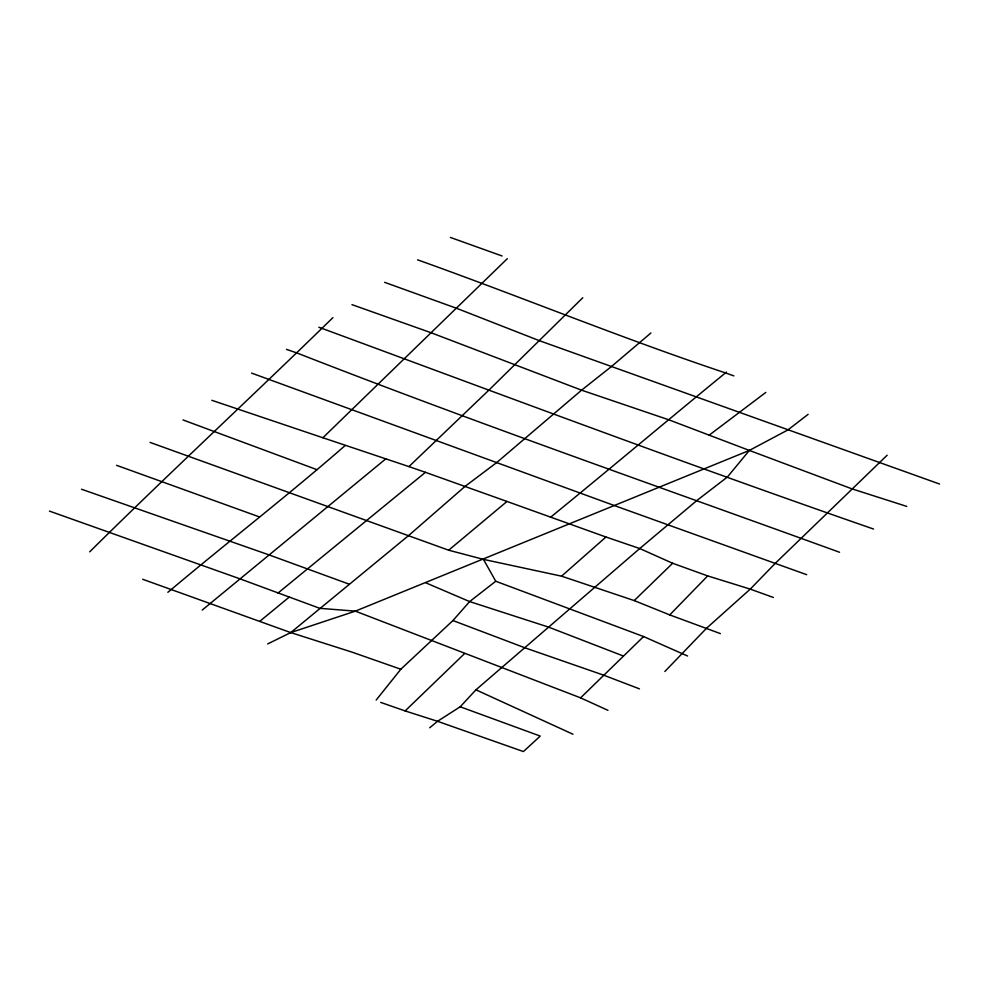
<?xml version="1.0" encoding="UTF-8"?>
<svg xmlns="http://www.w3.org/2000/svg" width="989" height="989" viewBox="0 0 989 989"><rect width="100%" height="100%" fill="white"/><g stroke="black" fill="none" stroke-linecap="round" stroke-linejoin="round"><path stroke-width="1.48" d="M376.166 700.064L400.829 669.232L452.937 620.548L469.639 601.584L495.749 581.248L643.579 636.557L687.553 656.004M808.137 414.329L787.973 429.894L749.341 450.428L727.372 477.044L697.183 500.261L639.735 548.536L475.932 689.827L460.206 706.789L437.521 721.302L429.721 727.768M664.855 671.494L706.641 628.139L750.255 589.123L775.289 563.297L887.158 455.212M150.056 442.404L448.672 550.205L483.473 559.378L561.554 576.167L634.221 600.583L669.751 614.911L707.667 575.907L750.255 589.123L773.349 597.455M643.579 636.557L580.58 697.851L355.348 611.14L319.83 608.334L239.919 578.825L49.45 511.103M211.807 400.298L322.884 437.756L507.308 258.685M582.781 297.738L489.147 389.889L408.927 466.598L322.884 437.756M634.221 600.583L672.656 563.273L707.667 575.907M380.716 702.413L405.131 710.93L464.583 653.581M332.922 317.63C252.343 396.28 169.712 472.643 89.678 551.837M561.554 576.167L605.96 537.015L639.735 548.536L672.656 563.273M345.198 445.507C288.59 494.908 229.176 540.872 171.641 589.184L167.858 592.287M650.923 332.984L611.449 366.523L581.569 390.173L496.738 462.531L465.151 486.304L408.568 535.593L290.741 632.589L267.673 643.926M448.672 550.205L506.998 501.46L605.96 537.015M259.761 621.352L289.147 597.158M506.998 501.46L425.443 472.322L277.971 593.079M385.858 458.797L202.226 610.065M726.482 372.074L725.456 372.902C666.932 420.795 609.162 469.503 550.539 517.284M709.187 435.16L765.807 392.423M906.752 506.405L851.801 488.801L749.341 450.428L355.348 611.14L290.741 632.589L142.688 579.27M290.741 632.589L351.936 652.11L400.829 669.232M405.131 710.93L437.521 721.302L523.404 751.553L540.254 736.088L460.206 706.789M286.439 349.352L296.935 352.974C476.438 423.156 658.451 486.477 839.55 552.27M408.927 466.598L425.443 472.322M873.571 529.041C688.579 464.892 505.33 396.057 321.648 328.261L318.841 327.248M183.014 419.942L317.012 469.688M81.506 489.234L269.02 554.891L348.796 584.029M351.96 304.637L430.808 332.638L581.569 390.173L669.046 419.892L749.341 450.428M733.838 375.882L725.456 372.902C621.71 338.275 520.573 296.589 417.605 259.835M450.415 237.447L502.103 255.99M939.55 484.017L539.092 340.575L456.955 308.432L384.647 282.335M669.751 614.911L720.375 633.603M258.97 516.753L116.554 465.312M806.69 574.696L614.688 505.676L251.626 373.113M452.937 620.548L525.011 647.844L603.723 675.19L639.438 688.851M623.206 655.954L548.747 627.174L469.639 601.584L425.975 582.892M580.58 697.851L607.951 710.337M475.932 689.827L572.952 734.221M483.473 559.378L495.749 581.248"/></g></svg>
